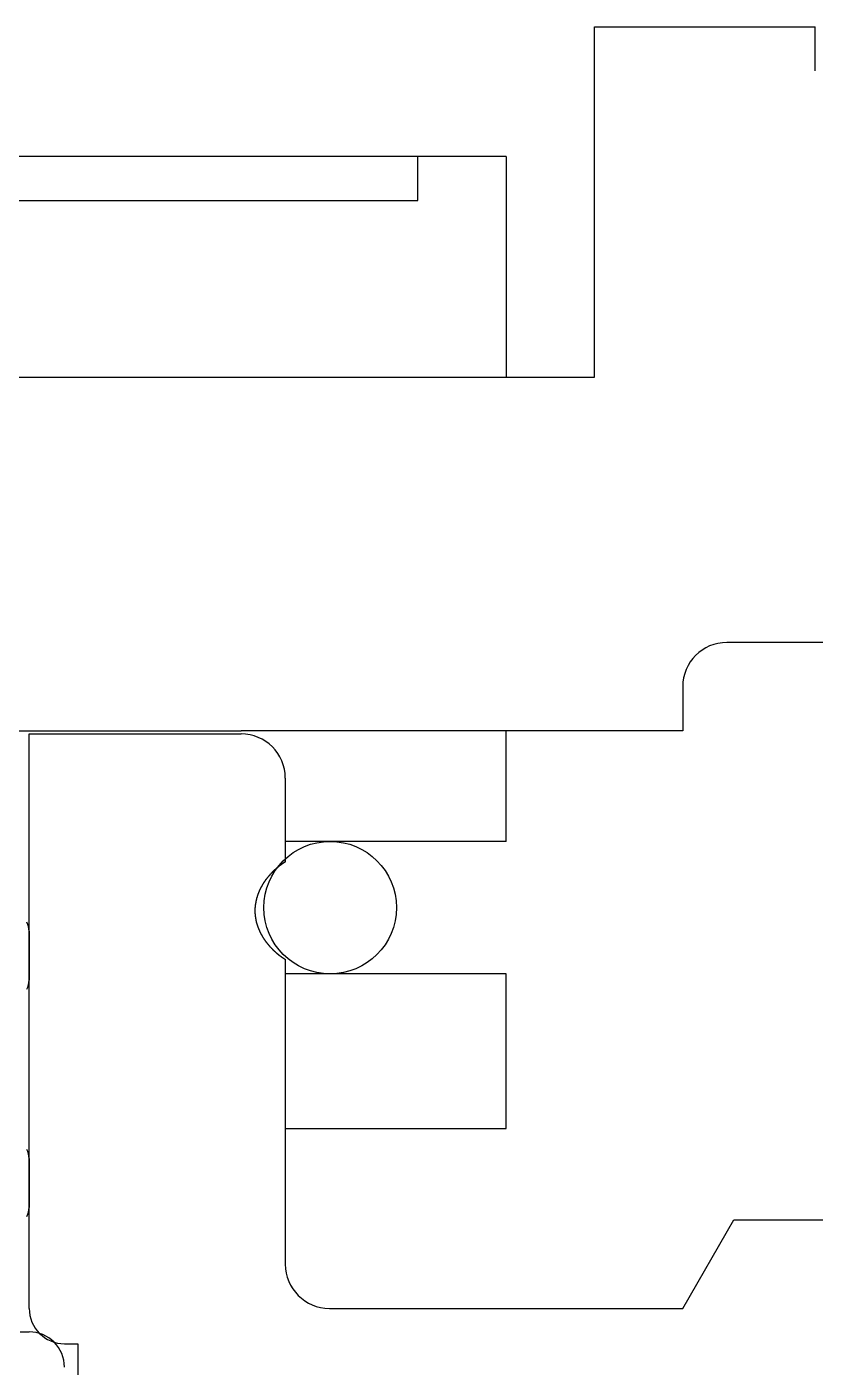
# Model space of a CAD drawing. Extents: x 112 to 170, y 97 to 229.
# Drawn here: x 141.05 to 149.97, y 157.31 to 172.47 of the extents above; entities that cross this region are included whole.
import ezdxf

# ---------------------------------------------------------------- set-up
doc = ezdxf.new("R2010")
doc.units = 0
doc.layers.get('0').update_dxf_attribs({"linetype": 'CONTINUOUS'})

msp = doc.modelspace()

# ---------------------------------------------------------------- linework, layer by layer
at = {"color": 7, "linetype": 'CONTINUOUS'}
for p, q in [((147.474, 168.508), (147.474, 172.474)), ((147.474, 172.474), (149.974, 172.474)), ((149.974, 171.974), (149.974, 172.474)), ((146.474, 171.008), (137.974, 171.008)), ((145.474, 170.508), (145.474, 171.008)), ((146.474, 171.008), (146.474, 168.508)), ((137.974, 170.508), (145.474, 170.508)), ((140.224, 168.508), (147.474, 168.508)), ((162.974, 165.508), (148.974, 165.508)), ((148.474, 165.008), (148.474, 164.508)), ((140.224, 164.508), (143.474, 164.508)), ((141.074, 164.474), (143.474, 164.474)), ((141.074, 157.974), (141.074, 164.474)), ((148.474, 164.508), (143.474, 164.508)), ((146.474, 163.258), (146.474, 164.508)), ((143.974, 163.974), (143.974, 163.026)), ((146.474, 163.258), (143.974, 163.258)), ((141.074, 162.241), (141.074, 161.686)), ((143.974, 161.921), (143.974, 158.474)), ((146.474, 161.758), (143.974, 161.758)), ((146.474, 160.008), (146.474, 161.758)), ((143.974, 160.008), (146.474, 160.008)), ((141.074, 159.671), (141.074, 159.116)), ((148.474, 157.974), (149.052, 158.974)), ((149.052, 158.974), (153.174, 158.974)), ((144.474, 157.974), (148.474, 157.974)), ((140.974, 157.708), (141.074, 157.708)), ((141.474, 157.574), (141.624, 157.574)), ((141.624, 157.574), (141.624, 154.474))]:
    msp.add_line(p, q, dxfattribs=at)
at = {"color": 7}
msp.add_polyline3d([(143.974, 163.026, 0), (143.973, 163.025, 0), (143.972, 163.024, 0), (143.97, 163.023, 0), (143.969, 163.023, 0), (143.968, 163.022, 0), (143.966, 163.021, 0), (143.965, 163.02, 0), (143.964, 163.019, 0), (143.962, 163.018, 0), (143.961, 163.017, 0), (143.96, 163.016, 0), (143.958, 163.016, 0), (143.957, 163.015, 0), (143.956, 163.014, 0), (143.955, 163.013, 0), (143.953, 163.012, 0), (143.952, 163.011, 0), (143.951, 163.01, 0), (143.949, 163.009, 0), (143.948, 163.009, 0), (143.947, 163.008, 0), (143.945, 163.007, 0), (143.944, 163.006, 0), (143.943, 163.005, 0), (143.942, 163.004, 0), (143.94, 163.003, 0), (143.939, 163.002, 0), (143.938, 163.001, 0), (143.936, 163, 0), (143.935, 163, 0), (143.934, 162.999, 0), (143.933, 162.998, 0), (143.931, 162.997, 0), (143.93, 162.996, 0), (143.929, 162.995, 0), (143.927, 162.994, 0), (143.926, 162.993, 0), (143.925, 162.992, 0), (143.924, 162.991, 0), (143.922, 162.99, 0), (143.921, 162.989, 0), (143.92, 162.989, 0), (143.919, 162.988, 0), (143.917, 162.987, 0), (143.916, 162.986, 0), (143.915, 162.985, 0), (143.914, 162.984, 0), (143.912, 162.983, 0), (143.911, 162.982, 0), (143.91, 162.981, 0), (143.909, 162.98, 0), (143.907, 162.979, 0), (143.906, 162.978, 0), (143.905, 162.977, 0), (143.904, 162.976, 0), (143.902, 162.975, 0), (143.901, 162.974, 0), (143.9, 162.973, 0), (143.899, 162.972, 0), (143.897, 162.971, 0), (143.896, 162.97, 0), (143.895, 162.969, 0), (143.894, 162.968, 0), (143.892, 162.967, 0), (143.891, 162.966, 0), (143.89, 162.965, 0), (143.889, 162.964, 0), (143.888, 162.963, 0), (143.886, 162.962, 0), (143.885, 162.961, 0), (143.884, 162.96, 0), (143.883, 162.959, 0), (143.881, 162.958, 0), (143.88, 162.957, 0), (143.879, 162.956, 0), (143.878, 162.955, 0), (143.877, 162.954, 0), (143.875, 162.953, 0), (143.874, 162.952, 0), (143.873, 162.951, 0), (143.872, 162.95, 0), (143.871, 162.949, 0), (143.87, 162.948, 0), (143.868, 162.947, 0), (143.867, 162.946, 0), (143.866, 162.945, 0), (143.865, 162.944, 0), (143.864, 162.943, 0), (143.863, 162.942, 0), (143.861, 162.941, 0), (143.86, 162.94, 0), (143.859, 162.939, 0), (143.858, 162.938, 0), (143.857, 162.937, 0), (143.856, 162.936, 0), (143.854, 162.935, 0), (143.853, 162.934, 0), (143.852, 162.932, 0), (143.851, 162.931, 0), (143.85, 162.93, 0), (143.849, 162.929, 0), (143.847, 162.928, 0), (143.846, 162.927, 0), (143.845, 162.926, 0), (143.844, 162.925, 0), (143.843, 162.924, 0), (143.842, 162.923, 0), (143.841, 162.922, 0), (143.84, 162.921, 0), (143.838, 162.919, 0), (143.837, 162.918, 0), (143.836, 162.917, 0), (143.835, 162.916, 0), (143.834, 162.915, 0), (143.833, 162.914, 0), (143.832, 162.913, 0), (143.831, 162.912, 0), (143.829, 162.911, 0), (143.828, 162.909, 0), (143.827, 162.908, 0), (143.826, 162.907, 0), (143.825, 162.906, 0), (143.824, 162.905, 0), (143.823, 162.904, 0), (143.822, 162.903, 0), (143.821, 162.902, 0), (143.82, 162.9, 0), (143.818, 162.899, 0), (143.817, 162.898, 0), (143.816, 162.897, 0), (143.815, 162.896, 0), (143.814, 162.895, 0), (143.813, 162.894, 0), (143.812, 162.893, 0), (143.811, 162.891, 0), (143.81, 162.89, 0), (143.809, 162.889, 0), (143.808, 162.888, 0), (143.807, 162.887, 0), (143.806, 162.886, 0), (143.804, 162.884, 0), (143.803, 162.883, 0), (143.802, 162.882, 0), (143.801, 162.881, 0), (143.8, 162.88, 0), (143.799, 162.879, 0), (143.798, 162.877, 0), (143.797, 162.876, 0), (143.796, 162.875, 0), (143.795, 162.874, 0), (143.794, 162.873, 0), (143.793, 162.872, 0), (143.792, 162.87, 0), (143.791, 162.869, 0), (143.79, 162.868, 0), (143.789, 162.867, 0), (143.788, 162.866, 0), (143.787, 162.865, 0), (143.786, 162.863, 0), (143.785, 162.862, 0), (143.784, 162.861, 0), (143.783, 162.86, 0), (143.782, 162.859, 0), (143.781, 162.857, 0), (143.78, 162.856, 0), (143.779, 162.855, 0), (143.777, 162.854, 0), (143.776, 162.853, 0), (143.775, 162.851, 0), (143.774, 162.85, 0), (143.773, 162.849, 0), (143.772, 162.848, 0), (143.772, 162.846, 0), (143.771, 162.845, 0), (143.77, 162.844, 0), (143.769, 162.843, 0), (143.768, 162.842, 0), (143.767, 162.84, 0), (143.766, 162.839, 0), (143.765, 162.838, 0), (143.764, 162.837, 0), (143.763, 162.835, 0), (143.762, 162.834, 0), (143.761, 162.833, 0), (143.76, 162.832, 0), (143.759, 162.83, 0), (143.758, 162.829, 0), (143.757, 162.828, 0), (143.756, 162.827, 0), (143.755, 162.825, 0), (143.754, 162.824, 0), (143.753, 162.823, 0), (143.752, 162.822, 0), (143.751, 162.82, 0), (143.75, 162.819, 0), (143.749, 162.818, 0), (143.748, 162.817, 0), (143.748, 162.815, 0), (143.747, 162.814, 0), (143.746, 162.813, 0), (143.745, 162.812, 0), (143.744, 162.81, 0), (143.743, 162.809, 0), (143.742, 162.808, 0), (143.741, 162.806, 0), (143.74, 162.805, 0), (143.739, 162.804, 0), (143.738, 162.803, 0), (143.738, 162.801, 0), (143.737, 162.8, 0), (143.736, 162.799, 0), (143.735, 162.797, 0), (143.734, 162.796, 0), (143.733, 162.795, 0), (143.732, 162.793, 0), (143.731, 162.792, 0), (143.73, 162.791, 0), (143.73, 162.789, 0), (143.729, 162.788, 0), (143.728, 162.787, 0), (143.727, 162.786, 0), (143.726, 162.784, 0), (143.725, 162.783, 0), (143.724, 162.782, 0), (143.724, 162.78, 0), (143.723, 162.779, 0), (143.722, 162.778, 0), (143.721, 162.776, 0), (143.72, 162.775, 0), (143.719, 162.774, 0), (143.719, 162.772, 0), (143.718, 162.771, 0), (143.717, 162.77, 0), (143.716, 162.768, 0), (143.715, 162.767, 0), (143.715, 162.766, 0), (143.714, 162.764, 0), (143.713, 162.763, 0), (143.712, 162.761, 0), (143.711, 162.76, 0), (143.711, 162.759, 0), (143.71, 162.757, 0), (143.709, 162.756, 0), (143.708, 162.755, 0), (143.707, 162.753, 0), (143.707, 162.752, 0), (143.706, 162.751, 0), (143.705, 162.749, 0), (143.704, 162.748, 0), (143.704, 162.746, 0), (143.703, 162.745, 0), (143.702, 162.744, 0), (143.701, 162.742, 0), (143.701, 162.741, 0), (143.7, 162.74, 0), (143.699, 162.738, 0), (143.698, 162.737, 0), (143.698, 162.735, 0), (143.697, 162.734, 0), (143.696, 162.733, 0), (143.695, 162.731, 0), (143.695, 162.73, 0), (143.694, 162.728, 0), (143.693, 162.727, 0), (143.693, 162.726, 0), (143.692, 162.724, 0), (143.691, 162.723, 0), (143.69, 162.721, 0), (143.69, 162.72, 0), (143.689, 162.719, 0), (143.688, 162.717, 0), (143.688, 162.716, 0), (143.687, 162.714, 0), (143.686, 162.713, 0), (143.686, 162.711, 0), (143.685, 162.71, 0), (143.684, 162.709, 0), (143.684, 162.707, 0), (143.683, 162.706, 0), (143.682, 162.704, 0), (143.682, 162.703, 0), (143.681, 162.701, 0), (143.68, 162.7, 0), (143.68, 162.699, 0), (143.679, 162.697, 0), (143.679, 162.696, 0), (143.678, 162.694, 0), (143.677, 162.693, 0), (143.677, 162.691, 0), (143.676, 162.69, 0), (143.675, 162.688, 0), (143.675, 162.687, 0), (143.674, 162.686, 0), (143.674, 162.684, 0), (143.673, 162.683, 0), (143.672, 162.681, 0), (143.672, 162.68, 0), (143.671, 162.678, 0), (143.671, 162.677, 0), (143.67, 162.675, 0), (143.669, 162.674, 0), (143.669, 162.672, 0), (143.668, 162.671, 0), (143.668, 162.67, 0), (143.667, 162.668, 0), (143.667, 162.667, 0), (143.666, 162.665, 0), (143.666, 162.664, 0), (143.665, 162.662, 0), (143.665, 162.661, 0), (143.664, 162.659, 0), (143.663, 162.658, 0), (143.663, 162.656, 0), (143.662, 162.655, 0), (143.662, 162.653, 0), (143.661, 162.652, 0), (143.661, 162.65, 0), (143.66, 162.649, 0), (143.66, 162.647, 0), (143.659, 162.646, 0), (143.659, 162.644, 0), (143.658, 162.643, 0), (143.658, 162.641, 0), (143.657, 162.64, 0), (143.657, 162.638, 0), (143.657, 162.637, 0), (143.656, 162.635, 0), (143.656, 162.634, 0), (143.655, 162.632, 0), (143.655, 162.631, 0), (143.654, 162.629, 0), (143.654, 162.628, 0), (143.653, 162.626, 0), (143.653, 162.625, 0), (143.653, 162.623, 0), (143.652, 162.622, 0), (143.652, 162.62, 0), (143.651, 162.619, 0), (143.651, 162.617, 0), (143.65, 162.616, 0), (143.65, 162.614, 0), (143.65, 162.613, 0), (143.649, 162.611, 0), (143.649, 162.61, 0), (143.648, 162.608, 0), (143.648, 162.607, 0), (143.648, 162.605, 0), (143.647, 162.603, 0), (143.647, 162.602, 0), (143.647, 162.6, 0), (143.646, 162.599, 0), (143.646, 162.597, 0), (143.645, 162.596, 0), (143.645, 162.594, 0), (143.645, 162.593, 0), (143.644, 162.591, 0), (143.644, 162.59, 0), (143.644, 162.588, 0), (143.643, 162.587, 0), (143.643, 162.585, 0), (143.643, 162.584, 0), (143.642, 162.582, 0), (143.642, 162.58, 0), (143.642, 162.579, 0), (143.642, 162.577, 0), (143.641, 162.576, 0), (143.641, 162.574, 0), (143.641, 162.573, 0), (143.64, 162.571, 0), (143.64, 162.57, 0), (143.64, 162.568, 0), (143.639, 162.567, 0), (143.639, 162.565, 0), (143.639, 162.563, 0), (143.639, 162.562, 0), (143.638, 162.56, 0), (143.638, 162.559, 0), (143.638, 162.557, 0), (143.638, 162.556, 0), (143.637, 162.554, 0), (143.637, 162.553, 0), (143.637, 162.551, 0), (143.637, 162.549, 0), (143.636, 162.548, 0), (143.636, 162.546, 0), (143.636, 162.545, 0), (143.636, 162.543, 0), (143.636, 162.542, 0), (143.635, 162.54, 0), (143.635, 162.539, 0), (143.635, 162.537, 0), (143.635, 162.535, 0), (143.634, 162.534, 0), (143.634, 162.532, 0), (143.634, 162.531, 0), (143.634, 162.529, 0), (143.634, 162.528, 0), (143.633, 162.526, 0), (143.633, 162.525, 0), (143.633, 162.523, 0), (143.633, 162.521, 0), (143.633, 162.52, 0), (143.633, 162.518, 0), (143.632, 162.517, 0), (143.632, 162.515, 0), (143.632, 162.514, 0), (143.632, 162.512, 0), (143.632, 162.51, 0), (143.632, 162.509, 0), (143.631, 162.507, 0), (143.631, 162.506, 0), (143.631, 162.504, 0), (143.631, 162.503, 0), (143.631, 162.501, 0), (143.631, 162.5, 0), (143.631, 162.498, 0), (143.631, 162.496, 0), (143.631, 162.495, 0), (143.63, 162.493, 0), (143.63, 162.492, 0), (143.63, 162.49, 0), (143.63, 162.489, 0), (143.63, 162.487, 0), (143.63, 162.485, 0), (143.63, 162.484, 0), (143.63, 162.482, 0), (143.63, 162.481, 0), (143.63, 162.479, 0), (143.63, 162.478, 0), (143.63, 162.476, 0), (143.63, 162.474, 0), (143.63, 162.473, 0), (143.63, 162.471, 0), (143.63, 162.47, 0), (143.63, 162.468, 0), (143.63, 162.467, 0), (143.63, 162.465, 0), (143.63, 162.463, 0), (143.63, 162.462, 0), (143.63, 162.46, 0), (143.63, 162.459, 0), (143.63, 162.457, 0), (143.63, 162.456, 0), (143.63, 162.454, 0), (143.63, 162.452, 0), (143.63, 162.451, 0), (143.631, 162.449, 0), (143.631, 162.448, 0), (143.631, 162.446, 0), (143.631, 162.445, 0), (143.631, 162.443, 0), (143.631, 162.441, 0), (143.631, 162.44, 0), (143.631, 162.438, 0), (143.632, 162.437, 0), (143.632, 162.435, 0), (143.632, 162.434, 0), (143.632, 162.432, 0), (143.632, 162.43, 0), (143.632, 162.429, 0), (143.633, 162.427, 0), (143.633, 162.426, 0), (143.633, 162.424, 0), (143.633, 162.423, 0), (143.633, 162.421, 0), (143.634, 162.42, 0), (143.634, 162.418, 0), (143.634, 162.416, 0), (143.634, 162.415, 0), (143.634, 162.413, 0), (143.635, 162.412, 0), (143.635, 162.41, 0), (143.635, 162.409, 0), (143.635, 162.407, 0), (143.635, 162.406, 0), (143.636, 162.404, 0), (143.636, 162.402, 0), (143.636, 162.401, 0), (143.636, 162.399, 0), (143.636, 162.398, 0), (143.637, 162.396, 0), (143.637, 162.395, 0), (143.637, 162.393, 0), (143.637, 162.391, 0), (143.637, 162.39, 0), (143.638, 162.388, 0), (143.638, 162.387, 0), (143.638, 162.385, 0), (143.638, 162.384, 0), (143.638, 162.382, 0), (143.639, 162.381, 0), (143.639, 162.379, 0), (143.639, 162.377, 0), (143.639, 162.376, 0), (143.64, 162.374, 0), (143.64, 162.373, 0), (143.64, 162.371, 0), (143.64, 162.37, 0), (143.641, 162.368, 0), (143.641, 162.367, 0), (143.641, 162.365, 0), (143.641, 162.364, 0), (143.642, 162.362, 0), (143.642, 162.36, 0), (143.642, 162.359, 0), (143.643, 162.357, 0), (143.643, 162.356, 0), (143.643, 162.354, 0), (143.644, 162.353, 0), (143.644, 162.351, 0), (143.644, 162.35, 0), (143.645, 162.348, 0), (143.645, 162.347, 0), (143.646, 162.345, 0), (143.646, 162.344, 0), (143.646, 162.342, 0), (143.647, 162.341, 0), (143.647, 162.339, 0), (143.648, 162.337, 0), (143.648, 162.336, 0), (143.648, 162.334, 0), (143.649, 162.333, 0), (143.649, 162.331, 0), (143.65, 162.33, 0), (143.65, 162.328, 0), (143.651, 162.327, 0), (143.651, 162.325, 0), (143.651, 162.324, 0), (143.652, 162.322, 0), (143.652, 162.321, 0), (143.653, 162.319, 0), (143.653, 162.318, 0), (143.654, 162.316, 0), (143.654, 162.315, 0), (143.655, 162.313, 0), (143.655, 162.312, 0), (143.656, 162.31, 0), (143.656, 162.309, 0), (143.657, 162.307, 0), (143.657, 162.306, 0), (143.658, 162.304, 0), (143.658, 162.303, 0), (143.659, 162.302, 0), (143.659, 162.3, 0), (143.66, 162.299, 0), (143.661, 162.297, 0), (143.661, 162.296, 0), (143.662, 162.294, 0), (143.662, 162.293, 0), (143.663, 162.291, 0), (143.663, 162.29, 0), (143.664, 162.288, 0), (143.664, 162.287, 0), (143.665, 162.285, 0), (143.666, 162.284, 0), (143.666, 162.282, 0), (143.667, 162.281, 0), (143.667, 162.279, 0), (143.668, 162.278, 0), (143.668, 162.277, 0), (143.669, 162.275, 0), (143.67, 162.274, 0), (143.67, 162.272, 0), (143.671, 162.271, 0), (143.671, 162.269, 0), (143.672, 162.268, 0), (143.673, 162.266, 0), (143.673, 162.265, 0), (143.674, 162.263, 0), (143.674, 162.262, 0), (143.675, 162.261, 0), (143.676, 162.259, 0), (143.676, 162.258, 0), (143.677, 162.256, 0), (143.678, 162.255, 0), (143.678, 162.253, 0), (143.679, 162.252, 0), (143.679, 162.25, 0), (143.68, 162.249, 0), (143.681, 162.248, 0), (143.681, 162.246, 0), (143.682, 162.245, 0), (143.683, 162.243, 0), (143.683, 162.242, 0), (143.684, 162.24, 0), (143.685, 162.239, 0), (143.685, 162.238, 0), (143.686, 162.236, 0), (143.687, 162.235, 0), (143.687, 162.233, 0), (143.688, 162.232, 0), (143.689, 162.23, 0), (143.689, 162.229, 0), (143.69, 162.228, 0), (143.691, 162.226, 0), (143.691, 162.225, 0), (143.692, 162.223, 0), (143.693, 162.222, 0), (143.694, 162.221, 0), (143.694, 162.219, 0), (143.695, 162.218, 0), (143.696, 162.216, 0), (143.696, 162.215, 0), (143.697, 162.214, 0), (143.698, 162.212, 0), (143.699, 162.211, 0), (143.699, 162.209, 0), (143.7, 162.208, 0), (143.701, 162.207, 0), (143.702, 162.205, 0), (143.702, 162.204, 0), (143.703, 162.203, 0), (143.704, 162.201, 0), (143.705, 162.2, 0), (143.705, 162.198, 0), (143.706, 162.197, 0), (143.707, 162.196, 0), (143.708, 162.194, 0), (143.708, 162.193, 0), (143.709, 162.192, 0), (143.71, 162.19, 0), (143.711, 162.189, 0), (143.711, 162.187, 0), (143.712, 162.186, 0), (143.713, 162.185, 0), (143.714, 162.183, 0), (143.715, 162.182, 0), (143.715, 162.181, 0), (143.716, 162.179, 0), (143.717, 162.178, 0), (143.718, 162.177, 0), (143.719, 162.175, 0), (143.72, 162.174, 0), (143.72, 162.173, 0), (143.721, 162.171, 0), (143.722, 162.17, 0), (143.723, 162.169, 0), (143.724, 162.167, 0), (143.724, 162.166, 0), (143.725, 162.165, 0), (143.726, 162.163, 0), (143.727, 162.162, 0), (143.728, 162.161, 0), (143.729, 162.159, 0), (143.73, 162.158, 0), (143.73, 162.157, 0), (143.731, 162.155, 0), (143.732, 162.154, 0), (143.733, 162.153, 0), (143.734, 162.151, 0), (143.735, 162.15, 0), (143.736, 162.149, 0), (143.737, 162.148, 0), (143.737, 162.146, 0), (143.738, 162.145, 0), (143.739, 162.144, 0), (143.74, 162.142, 0), (143.741, 162.141, 0), (143.742, 162.14, 0), (143.743, 162.138, 0), (143.744, 162.137, 0), (143.745, 162.136, 0), (143.746, 162.135, 0), (143.747, 162.133, 0), (143.747, 162.132, 0), (143.748, 162.131, 0), (143.749, 162.13, 0), (143.75, 162.128, 0), (143.751, 162.127, 0), (143.752, 162.126, 0), (143.753, 162.125, 0), (143.754, 162.123, 0), (143.755, 162.122, 0), (143.756, 162.121, 0), (143.757, 162.12, 0), (143.758, 162.118, 0), (143.759, 162.117, 0), (143.76, 162.116, 0), (143.761, 162.115, 0), (143.762, 162.113, 0), (143.763, 162.112, 0), (143.764, 162.111, 0), (143.765, 162.11, 0), (143.766, 162.108, 0), (143.767, 162.107, 0), (143.768, 162.106, 0), (143.769, 162.105, 0), (143.77, 162.103, 0), (143.771, 162.102, 0), (143.771, 162.101, 0), (143.772, 162.1, 0), (143.773, 162.099, 0), (143.774, 162.097, 0), (143.775, 162.096, 0), (143.776, 162.095, 0), (143.778, 162.094, 0), (143.779, 162.093, 0), (143.78, 162.091, 0), (143.781, 162.09, 0), (143.782, 162.089, 0), (143.783, 162.088, 0), (143.784, 162.087, 0), (143.785, 162.085, 0), (143.786, 162.084, 0), (143.787, 162.083, 0), (143.788, 162.082, 0), (143.789, 162.081, 0), (143.79, 162.079, 0), (143.791, 162.078, 0), (143.792, 162.077, 0), (143.793, 162.076, 0), (143.794, 162.075, 0), (143.795, 162.073, 0), (143.796, 162.072, 0), (143.797, 162.071, 0), (143.798, 162.07, 0), (143.799, 162.069, 0), (143.8, 162.068, 0), (143.801, 162.066, 0), (143.802, 162.065, 0), (143.803, 162.064, 0), (143.804, 162.063, 0), (143.806, 162.062, 0), (143.807, 162.061, 0), (143.808, 162.06, 0), (143.809, 162.058, 0), (143.81, 162.057, 0), (143.811, 162.056, 0), (143.812, 162.055, 0), (143.813, 162.054, 0), (143.814, 162.053, 0), (143.815, 162.052, 0), (143.816, 162.05, 0), (143.817, 162.049, 0), (143.818, 162.048, 0), (143.82, 162.047, 0), (143.821, 162.046, 0), (143.822, 162.045, 0), (143.823, 162.044, 0), (143.824, 162.042, 0), (143.825, 162.041, 0), (143.826, 162.04, 0), (143.827, 162.039, 0), (143.828, 162.038, 0), (143.829, 162.037, 0), (143.831, 162.036, 0), (143.832, 162.035, 0), (143.833, 162.034, 0), (143.834, 162.032, 0), (143.835, 162.031, 0), (143.836, 162.03, 0), (143.837, 162.029, 0), (143.838, 162.028, 0), (143.84, 162.027, 0), (143.841, 162.026, 0), (143.842, 162.025, 0), (143.843, 162.024, 0), (143.844, 162.023, 0), (143.845, 162.021, 0), (143.846, 162.02, 0), (143.847, 162.019, 0), (143.849, 162.018, 0), (143.85, 162.017, 0), (143.851, 162.016, 0), (143.852, 162.015, 0), (143.853, 162.014, 0), (143.854, 162.013, 0), (143.856, 162.012, 0), (143.857, 162.011, 0), (143.858, 162.01, 0), (143.859, 162.009, 0), (143.86, 162.008, 0), (143.861, 162.007, 0), (143.863, 162.005, 0), (143.864, 162.004, 0), (143.865, 162.003, 0), (143.866, 162.002, 0), (143.867, 162.001, 0), (143.868, 162, 0), (143.87, 161.999, 0), (143.871, 161.998, 0), (143.872, 161.997, 0), (143.873, 161.996, 0), (143.874, 161.995, 0), (143.875, 161.994, 0), (143.877, 161.993, 0), (143.878, 161.992, 0), (143.879, 161.991, 0), (143.88, 161.99, 0), (143.881, 161.989, 0), (143.883, 161.988, 0), (143.884, 161.987, 0), (143.885, 161.986, 0), (143.886, 161.985, 0), (143.888, 161.984, 0), (143.889, 161.983, 0), (143.89, 161.982, 0), (143.891, 161.981, 0), (143.892, 161.98, 0), (143.894, 161.979, 0), (143.895, 161.978, 0), (143.896, 161.977, 0), (143.897, 161.976, 0), (143.899, 161.975, 0), (143.9, 161.974, 0), (143.901, 161.973, 0), (143.902, 161.972, 0), (143.904, 161.971, 0), (143.905, 161.97, 0), (143.906, 161.969, 0), (143.907, 161.968, 0), (143.909, 161.967, 0), (143.91, 161.966, 0), (143.911, 161.966, 0), (143.912, 161.965, 0), (143.914, 161.964, 0), (143.915, 161.963, 0), (143.916, 161.962, 0), (143.917, 161.961, 0), (143.919, 161.96, 0), (143.92, 161.959, 0), (143.921, 161.958, 0), (143.922, 161.957, 0), (143.924, 161.956, 0), (143.925, 161.955, 0), (143.926, 161.954, 0), (143.927, 161.953, 0), (143.929, 161.952, 0), (143.93, 161.952, 0), (143.931, 161.951, 0), (143.933, 161.95, 0), (143.934, 161.949, 0), (143.935, 161.948, 0), (143.936, 161.947, 0), (143.938, 161.946, 0), (143.939, 161.945, 0), (143.94, 161.944, 0), (143.942, 161.943, 0), (143.943, 161.943, 0), (143.944, 161.942, 0), (143.945, 161.941, 0), (143.947, 161.94, 0), (143.948, 161.939, 0), (143.949, 161.938, 0), (143.951, 161.937, 0), (143.952, 161.936, 0), (143.953, 161.935, 0), (143.955, 161.935, 0), (143.956, 161.934, 0), (143.957, 161.933, 0), (143.958, 161.932, 0), (143.96, 161.931, 0), (143.961, 161.93, 0), (143.962, 161.929, 0), (143.964, 161.928, 0), (143.965, 161.928, 0), (143.966, 161.927, 0), (143.968, 161.926, 0), (143.969, 161.925, 0), (143.97, 161.924, 0), (143.972, 161.923, 0), (143.973, 161.922, 0), (143.974, 161.921, 0)], dxfattribs=at)
at = {"color": 7, "linetype": 'CONTINUOUS'}
msp.add_circle((144.482, 162.508), 0.75, dxfattribs=at)
for centre, radius, start, end in [((148.974, 165.008), 0.5, 90, 180), ((143.474, 163.974), 0.5, 0, 90), ((140.874, 162.241), 0.2, 0, 30.2726), ((140.874, 161.686), 0.2, 329.7274, 0), ((140.874, 159.671), 0.2, 0, 30.2726), ((140.874, 159.116), 0.2, 329.7274, 0), ((144.474, 158.474), 0.5, 180, 270), ((141.474, 157.974), 0.4, 180, 270), ((141.074, 157.308), 0.4, 0, 90)]:
    msp.add_arc(centre, radius, start, end, dxfattribs=at)

doc.saveas('drawing.dxf')
